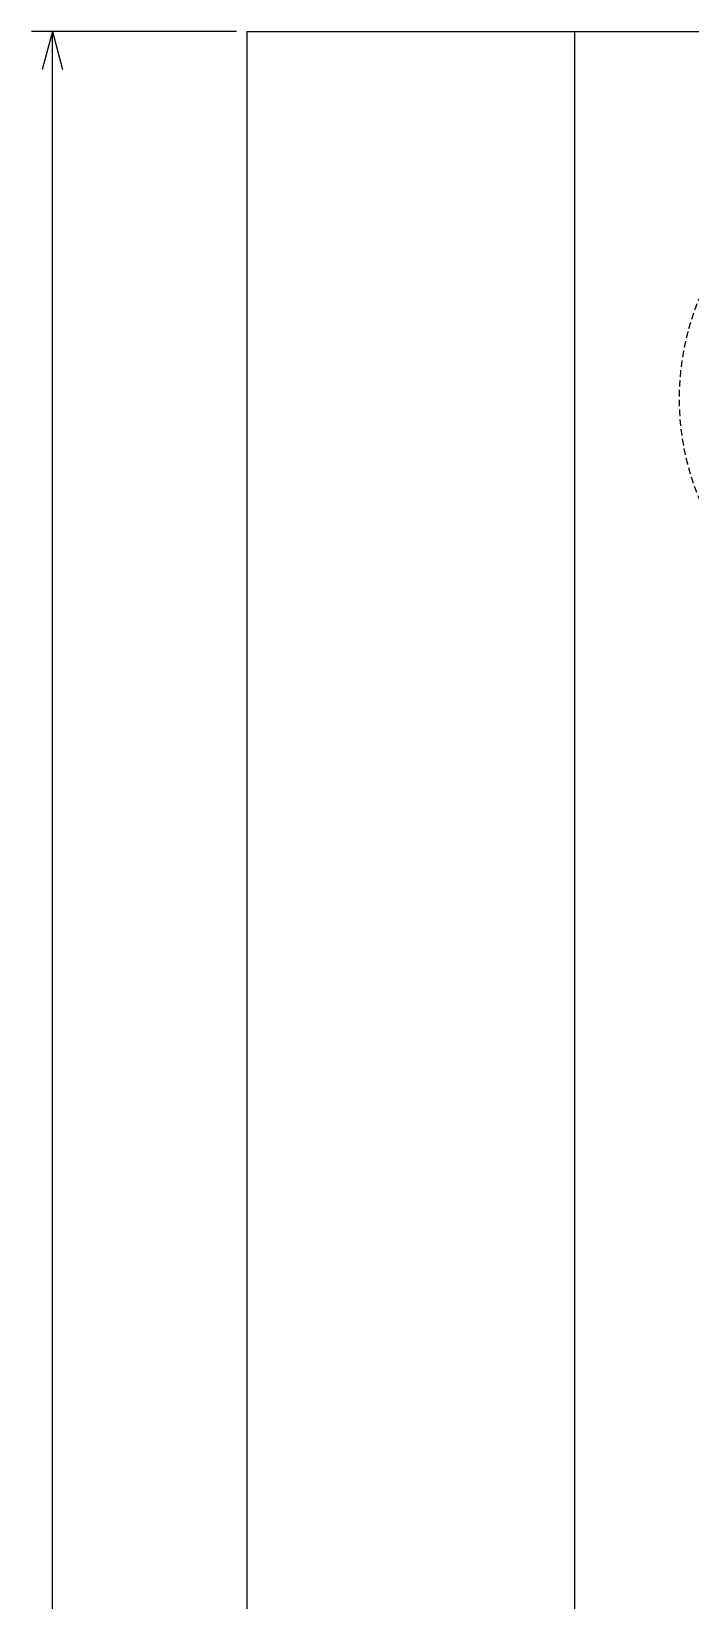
# Model space of a CAD drawing. Extents: x -554 to 592, y -350 to 391.
# Drawn here: x -166.4 to -116.1, y 230.3 to 350 of the extents above; entities that cross this region are included whole.
import ezdxf

# ---------------------------------------------------------------- set-up
doc = ezdxf.new("R2010")
doc.units = 0
doc.linetypes.add('DASHED', pattern=[0.75, 0.5, -0.25])
doc.layers.add('L12', color=7, linetype='CONTINUOUS')
doc.layers.add('L8', color=7, linetype='CONTINUOUS')

msp = doc.modelspace()

# ---------------------------------------------------------------- linework, layer by layer
at = {"layer": 'L12', "color": 251, "linetype": 'CONTINUOUS'}
for p, q in [((-150.8, 350), (-166.437696, 350)), ((-164.837696, 350), (-165.614153, 347.102223)), ((-164.837696, 0), (-164.837696, 350)), ((-164.837696, 350), (-164.061239, 347.102223))]:
    msp.add_line(p, q, dxfattribs=at)
at = {"layer": 'L8', "color": 7, "linetype": 'CONTINUOUS'}
for p, q in [((-150, 350), (-150, 0)), ((-150, 350), (150, 350)), ((-125, 350), (-125, 0))]:
    msp.add_line(p, q, dxfattribs=at)
at = {"layer": 'L8', "color": 251, "linetype": 'DASHED'}
msp.add_circle((-97, 322), 20, dxfattribs=at)

doc.saveas('drawing.dxf')
